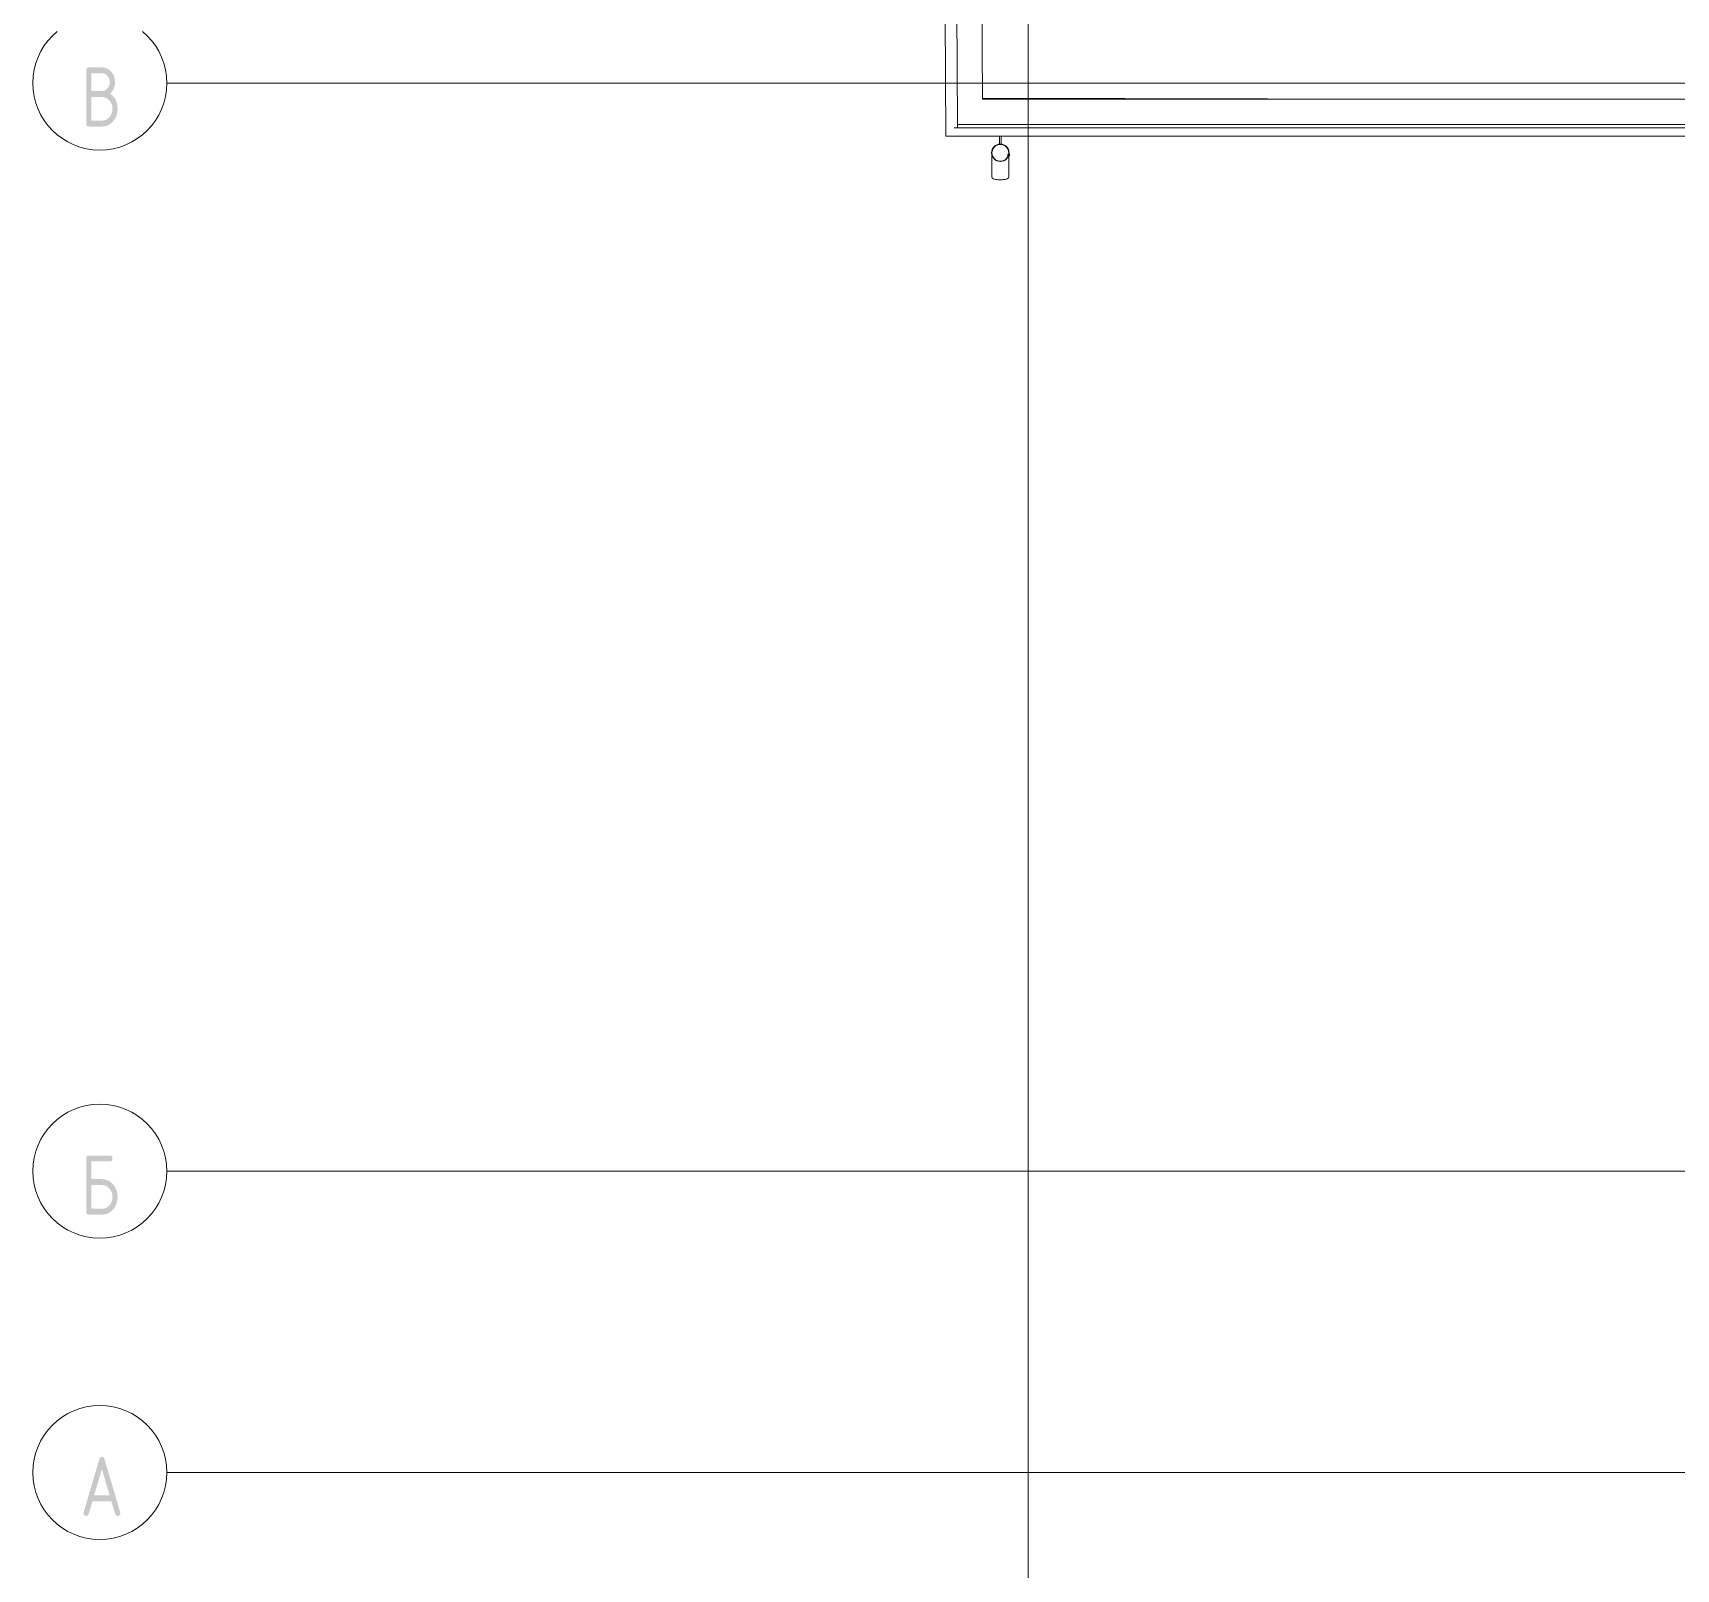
# Model space of a CAD drawing. Header units: millimetres. Extents: x -546 to 1681, y -650 to 1730.
# Drawn here: x 179.2 to 277.4, y 282.1 to 373.9 of the extents above; entities that cross this region are included whole.
import ezdxf

# ---------------------------------------------------------------- set-up
doc = ezdxf.new("R2010")
doc.units = ezdxf.units.MM

msp = doc.modelspace()

# ---------------------------------------------------------------- hatches: boundary and pattern name
h = msp.add_hatch(color=7)
h.paths.add_polyline_path([(183.83, 370.238), (184.025, 370.071), (184.164, 369.864), (184.248, 369.619), (184.276, 369.334), (184.259, 369.124), (184.207, 368.928), (184.121, 368.748), (184, 368.584), (183.858, 368.449), (183.699, 368.353), (183.526, 368.296), (183.34, 368.278), (182.556, 368.278), (182.487, 368.288), (182.438, 368.32), (182.408, 368.374), (182.399, 368.451), (182.399, 371.631), (182.408, 371.709), (182.438, 371.765), (182.487, 371.798), (182.556, 371.809), (183.34, 371.809), (183.497, 371.793), (183.642, 371.745), (183.774, 371.665), (183.895, 371.552), (183.993, 371.419), (184.065, 371.27), (184.108, 371.106), (184.123, 370.925), (184.104, 370.724), (184.048, 370.543), (183.957, 370.381)])
h.paths.add_polyline_path([(182.713, 371.453), (182.713, 370.397), (183.34, 370.397), (183.432, 370.407), (183.519, 370.437), (183.599, 370.486), (183.672, 370.555), (183.732, 370.634), (183.774, 370.723), (183.799, 370.821), (183.807, 370.925), (183.774, 371.129), (183.672, 371.301), (183.599, 371.368), (183.519, 371.416), (183.432, 371.444), (183.34, 371.453)])
h.paths.add_polyline_path([(182.713, 370.041), (182.713, 368.628), (183.34, 368.628), (183.466, 368.641), (183.582, 368.68), (183.687, 368.745), (183.782, 368.836), (183.862, 368.942), (183.919, 369.061), (183.954, 369.192), (183.965, 369.334), (183.954, 369.477), (183.919, 369.609), (183.862, 369.729), (183.782, 369.838), (183.687, 369.928), (183.582, 369.992), (183.466, 370.029), (183.34, 370.041)])
h = msp.add_hatch(color=7)
h.dxf.hatch_style = 2
h.paths.add_polyline_path([(237.598, 366.577), (237.572, 366.641), (237.508, 366.667), (237.445, 366.641), (237.418, 366.577), (237.418, 366.564), (237.445, 366.501), (237.508, 366.474), (237.572, 366.501), (237.598, 366.564)])
h = msp.add_hatch(color=7)
h.paths.add_polyline_path([(184.276, 304.332), (184.259, 304.121), (184.207, 303.925), (184.121, 303.745), (184, 303.581), (183.858, 303.446), (183.699, 303.35), (183.526, 303.294), (183.34, 303.275), (182.556, 303.275), (182.487, 303.285), (182.438, 303.317), (182.408, 303.371), (182.399, 303.448), (182.399, 306.628), (182.408, 306.706), (182.438, 306.762), (182.487, 306.795), (182.556, 306.806), (183.807, 306.806), (183.877, 306.795), (183.926, 306.762), (183.955, 306.706), (183.965, 306.628), (183.955, 306.551), (183.926, 306.495), (183.877, 306.462), (183.807, 306.45), (182.713, 306.45), (182.713, 305.394), (183.34, 305.394), (183.526, 305.374), (183.7, 305.317), (183.859, 305.221), (184.004, 305.087), (184.123, 304.923), (184.208, 304.743), (184.259, 304.546)])
h.paths.add_polyline_path([(182.713, 305.038), (182.713, 303.625), (183.34, 303.625), (183.466, 303.638), (183.582, 303.677), (183.687, 303.742), (183.782, 303.833), (183.862, 303.939), (183.919, 304.058), (183.954, 304.189), (183.965, 304.332), (183.954, 304.474), (183.919, 304.606), (183.862, 304.726), (183.782, 304.835), (183.687, 304.925), (183.582, 304.989), (183.466, 305.026), (183.34, 305.038)])
h = msp.add_hatch(color=7)
h.paths.add_polyline_path([(183.333, 288.071), (182.874, 286.511), (183.797, 286.511)])
h.paths.add_polyline_path([(184.432, 285.449), (184.422, 285.372), (184.393, 285.318), (184.344, 285.286), (184.275, 285.276), (184.18, 285.306), (184.126, 285.395), (183.898, 286.155), (182.769, 286.155), (182.545, 285.395), (182.491, 285.306), (182.397, 285.276), (182.328, 285.286), (182.279, 285.318), (182.249, 285.372), (182.239, 285.449), (182.248, 285.508), (183.18, 288.664), (183.205, 288.728), (183.239, 288.773), (183.282, 288.799), (183.333, 288.807), (183.387, 288.799), (183.432, 288.773), (183.466, 288.73), (183.491, 288.669), (184.423, 285.508)])

# ---------------------------------------------------------------- linework, layer by layer
at = {"color": 7, "lineweight": 0}
for points in [[(238.672, 197.821), (238.672, 729.023)], [(233.673, 382.044), (233.762, 367.707)], [(234.458, 368.407), (234.373, 382.048)], [(235.948, 369.969), (235.873, 382.057)], [(183.211, 366.871), (182.802, 366.892), (182.405, 366.953), (182.021, 367.051), (181.654, 367.186), (181.304, 367.354), (180.974, 367.555), (180.667, 367.785), (180.383, 368.043), (180.124, 368.327), (179.894, 368.635), (179.694, 368.965), (179.525, 369.314), (179.391, 369.682), (179.293, 370.065), (179.232, 370.462), (179.211, 370.871), (179.232, 371.28), (179.293, 371.677), (179.391, 372.061), (179.525, 372.428), (179.694, 372.778), (179.894, 373.108), (180.124, 373.416), (180.383, 373.7), (180.667, 373.958)], [(185.756, 373.958), (186.04, 373.7), (186.298, 373.416), (186.528, 373.108), (186.728, 372.778), (186.897, 372.428), (187.031, 372.061), (187.13, 371.677), (187.191, 371.28), (187.211, 370.871), (187.191, 370.462), (187.13, 370.065), (187.031, 369.682), (186.897, 369.314), (186.728, 368.965), (186.528, 368.635), (186.298, 368.327), (186.04, 368.043), (185.756, 367.785), (185.448, 367.555), (185.118, 367.354), (184.768, 367.186), (184.401, 367.051), (184.017, 366.953), (183.62, 366.892), (183.211, 366.871)], [(187.211, 370.871), (863.726, 370.871)], [(202.529, 370.871), (863.726, 370.871)], [(235.948, 369.969), (261.466, 369.907)], [(235.949, 369.907), (235.948, 369.969)], [(261.466, 369.907), (235.949, 369.907)], [(261.466, 369.907), (298.405, 369.907)], [(234.259, 368.207), (234.459, 368.207)], [(298.008, 368.407), (234.458, 368.407)], [(234.458, 368.407), (234.459, 368.207)], [(234.458, 368.407), (298.412, 368.407)], [(234.459, 368.207), (298.008, 368.207)], [(233.762, 367.707), (297.713, 367.707)], [(237.008, 366.187), (236.904, 366.198), (236.806, 366.228), (236.718, 366.276), (236.641, 366.34), (236.577, 366.417), (236.529, 366.505), (236.499, 366.603), (236.488, 366.707), (236.499, 366.812), (236.529, 366.91), (236.577, 366.998), (236.641, 367.075), (236.718, 367.138), (236.806, 367.186), (236.904, 367.217), (237.008, 367.227)], [(237.008, 366.207), (236.908, 366.217), (236.814, 366.247), (236.729, 366.293), (236.655, 366.354), (236.594, 366.428), (236.548, 366.513), (236.519, 366.607), (236.508, 366.707), (236.519, 366.808), (236.548, 366.902), (236.594, 366.987), (236.655, 367.061), (236.729, 367.122), (236.814, 367.168), (236.908, 367.197), (237.008, 367.207)], [(236.958, 367.707), (236.958, 367.216)], [(237.008, 367.227), (237.113, 367.217), (237.211, 367.186), (237.299, 367.138), (237.376, 367.075), (237.44, 366.998), (237.487, 366.91), (237.518, 366.812), (237.528, 366.707), (237.518, 366.603), (237.487, 366.505), (237.44, 366.417), (237.376, 366.34), (237.299, 366.276), (237.211, 366.228), (237.113, 366.198), (237.008, 366.187)], [(237.008, 367.207), (237.109, 367.197), (237.203, 367.168), (237.288, 367.122), (237.362, 367.061), (237.423, 366.987), (237.469, 366.902), (237.498, 366.808), (237.508, 366.707), (237.498, 366.607), (237.469, 366.513), (237.423, 366.428), (237.362, 366.354), (237.288, 366.293), (237.203, 366.247), (237.109, 366.217), (237.008, 366.207)], [(237.058, 367.216), (237.058, 367.707)], [(236.508, 366.554), (236.508, 366.577)], [(236.508, 366.526), (236.508, 366.554)], [(236.508, 366.496), (236.508, 366.526)], [(236.508, 366.465), (236.508, 366.496)], [(236.508, 366.431), (236.508, 366.465)], [(236.508, 366.395), (236.508, 366.431)], [(236.508, 366.358), (236.508, 366.395)], [(236.508, 366.318), (236.508, 366.358)], [(236.508, 366.277), (236.508, 366.318)], [(236.508, 366.234), (236.508, 366.277)], [(236.508, 366.19), (236.508, 366.234)], [(236.508, 366.144), (236.508, 366.19)], [(237.508, 366.564), (237.508, 366.538)], [(237.508, 366.538), (237.508, 366.509)], [(237.508, 366.509), (237.508, 366.478)], [(237.508, 366.478), (237.508, 366.445)], [(237.508, 366.445), (237.508, 366.41)], [(237.508, 366.41), (237.508, 366.374)], [(237.508, 366.374), (237.508, 366.335)], [(237.508, 366.335), (237.508, 366.294)], [(237.508, 366.294), (237.508, 366.252)], [(237.508, 366.252), (237.508, 366.208)], [(237.508, 366.208), (237.508, 366.163)], [(236.508, 366.096), (236.508, 366.144)], [(236.508, 366.047), (236.508, 366.096)], [(236.508, 365.997), (236.508, 366.047)], [(236.508, 365.945), (236.508, 365.997)], [(236.508, 365.892), (236.508, 365.945)], [(236.508, 365.838), (236.508, 365.892)], [(236.508, 365.783), (236.508, 365.838)], [(236.508, 365.727), (236.508, 365.783)], [(236.508, 365.671), (236.508, 365.727)], [(236.508, 365.671), (236.508, 365.246)], [(237.008, 365.091), (236.908, 365.094), (236.814, 365.103), (236.729, 365.118), (236.655, 365.137), (236.594, 365.159), (236.548, 365.186), (236.519, 365.215), (236.508, 365.246)], [(237.508, 365.246), (237.498, 365.215), (237.469, 365.186), (237.423, 365.159), (237.362, 365.137), (237.288, 365.118), (237.203, 365.103), (237.109, 365.094), (237.008, 365.091)], [(237.508, 366.163), (237.508, 366.116)], [(237.508, 366.116), (237.508, 366.067)], [(237.508, 366.067), (237.508, 366.018)], [(237.508, 366.018), (237.508, 365.967)], [(237.508, 365.967), (237.508, 365.914)], [(237.508, 365.914), (237.508, 365.861)], [(237.508, 365.861), (237.508, 365.806)], [(237.508, 365.806), (237.508, 365.751)], [(237.508, 365.751), (237.508, 365.694)], [(237.508, 365.694), (237.508, 365.671)], [(237.508, 365.246), (237.508, 365.671)], [(183.211, 301.871), (182.802, 301.892), (182.405, 301.953), (182.021, 302.051), (181.654, 302.186), (181.304, 302.354), (180.974, 302.554), (180.667, 302.785), (180.383, 303.043), (180.124, 303.327), (179.894, 303.635), (179.694, 303.965), (179.525, 304.314), (179.391, 304.682), (179.293, 305.065), (179.232, 305.462), (179.211, 305.871), (179.232, 306.28), (179.293, 306.677), (179.391, 307.061), (179.525, 307.428), (179.694, 307.778), (179.894, 308.108), (180.124, 308.416), (180.383, 308.7), (180.667, 308.958), (180.974, 309.188), (181.304, 309.388), (181.654, 309.557), (182.021, 309.691), (182.405, 309.79), (182.802, 309.851), (183.211, 309.871)], [(183.211, 309.871), (183.62, 309.851), (184.017, 309.79), (184.401, 309.691), (184.768, 309.557), (185.118, 309.388), (185.448, 309.188), (185.756, 308.958), (186.04, 308.7), (186.298, 308.416), (186.528, 308.108), (186.728, 307.778), (186.897, 307.428), (187.031, 307.061), (187.13, 306.677), (187.191, 306.28), (187.211, 305.871), (187.191, 305.462), (187.13, 305.065), (187.031, 304.682), (186.897, 304.314), (186.728, 303.965), (186.528, 303.635), (186.298, 303.327), (186.04, 303.043), (185.756, 302.785), (185.448, 302.554), (185.118, 302.354), (184.768, 302.186), (184.401, 302.051), (184.017, 301.953), (183.62, 301.892), (183.211, 301.871)], [(187.211, 305.871), (804.173, 305.871)], [(183.211, 283.871), (182.802, 283.892), (182.405, 283.952), (182.021, 284.051), (181.654, 284.186), (181.304, 284.354), (180.974, 284.554), (180.667, 284.785), (180.383, 285.043), (180.124, 285.327), (179.894, 285.635), (179.694, 285.965), (179.525, 286.314), (179.391, 286.682), (179.293, 287.065), (179.232, 287.462), (179.211, 287.871), (179.232, 288.28), (179.293, 288.677), (179.391, 289.061), (179.525, 289.428), (179.694, 289.778), (179.894, 290.108), (180.124, 290.416), (180.383, 290.7), (180.667, 290.958), (180.974, 291.188), (181.304, 291.388), (181.654, 291.557), (182.021, 291.691), (182.405, 291.79), (182.802, 291.851), (183.211, 291.871)], [(183.211, 291.871), (183.62, 291.851), (184.017, 291.79), (184.401, 291.691), (184.768, 291.557), (185.118, 291.388), (185.448, 291.188), (185.756, 290.958), (186.04, 290.7), (186.298, 290.416), (186.528, 290.108), (186.728, 289.778), (186.897, 289.428), (187.031, 289.061), (187.13, 288.677), (187.191, 288.28), (187.211, 287.871), (187.191, 287.462), (187.13, 287.065), (187.031, 286.682), (186.897, 286.314), (186.728, 285.965), (186.528, 285.635), (186.298, 285.327), (186.04, 285.043), (185.756, 284.785), (185.448, 284.554), (185.118, 284.354), (184.768, 284.186), (184.401, 284.051), (184.017, 283.952), (183.62, 283.892), (183.211, 283.871)], [(187.211, 287.871), (807.358, 287.871)]]:
    msp.add_lwpolyline(points, dxfattribs=at)

doc.saveas('drawing.dxf')
